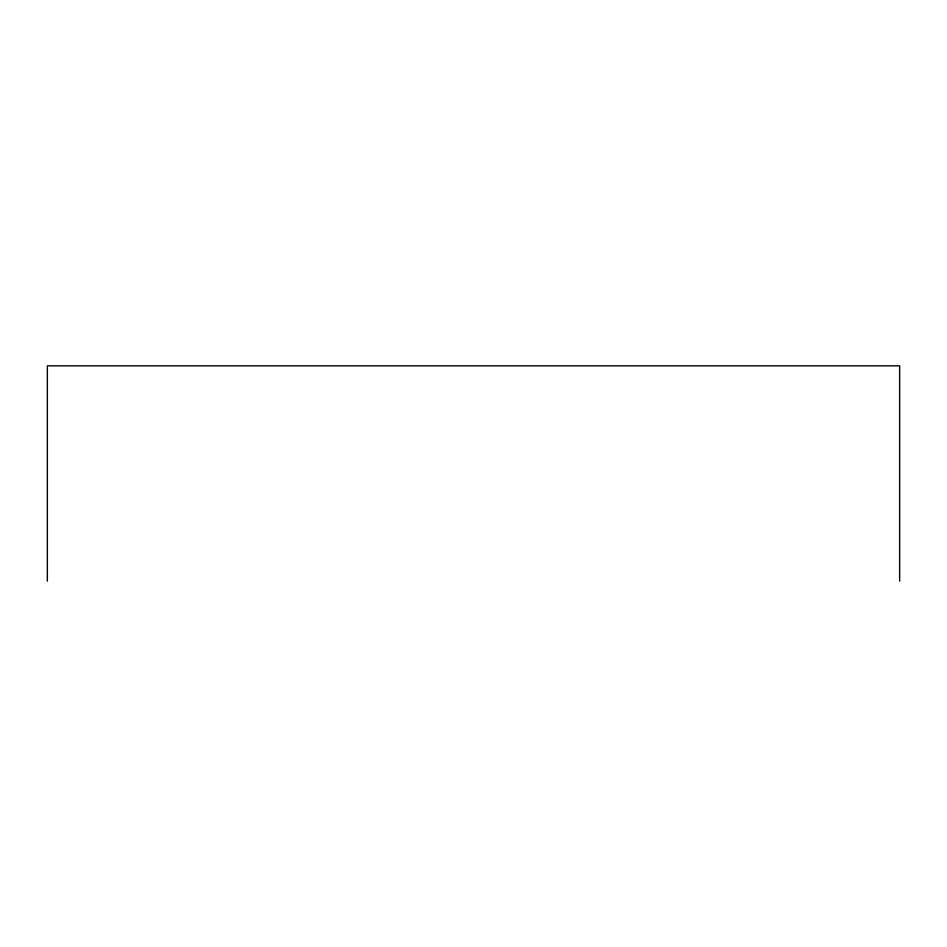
<?xml version="1.0" encoding="UTF-8"?>
<svg xmlns="http://www.w3.org/2000/svg" width="947" height="947" viewBox="0 0 947 947"><rect width="100%" height="100%" fill="white"/><g stroke="black" fill="none" stroke-linecap="round" stroke-linejoin="round"><path stroke-width="1.42" d="M899.65 581.174L899.65 365.826L47.35 365.826L47.35 581.174"/></g></svg>
